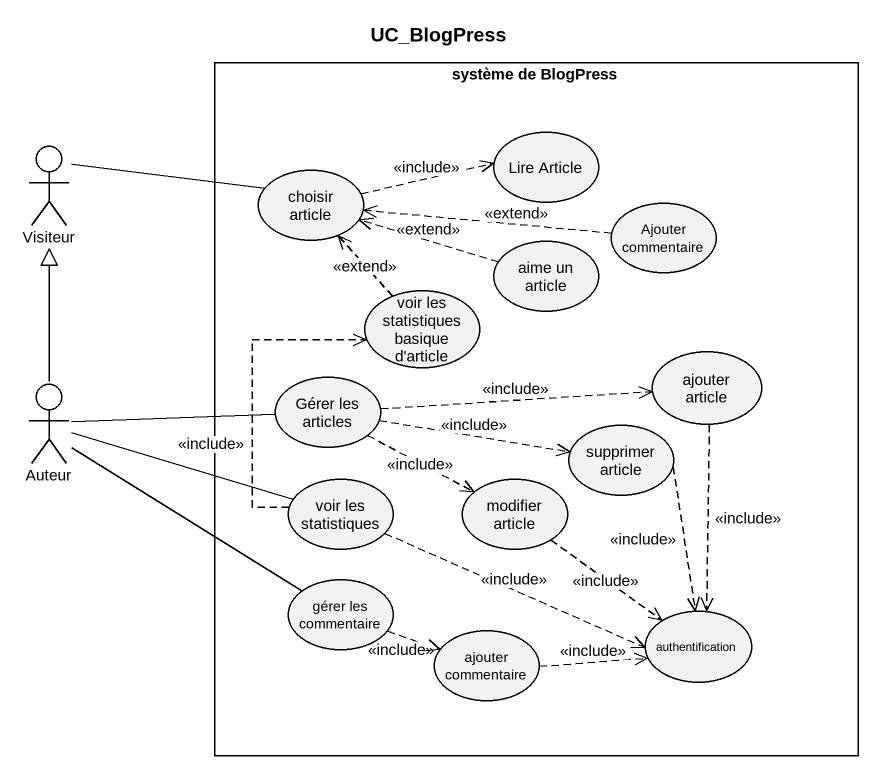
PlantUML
@startuml
title UC_BlogPress
rectangle "système de BlogPress" as système_de_BlogPress {
  usecase "Lire Article" as Lire_Article
  usecase "choisir article" as choisir_article
  usecase "aime un article" as aime_un_article
  usecase "Ajouter commentaire" as Ajouter_commentaire
  usecase "voir les statistiques basique d'article" as voir_les_statistiques
  usecase "Gérer les articles" as Gérer_les_articles
  usecase "ajouter article" as ajouter_article
  usecase "supprimer article" as supprimer_article
  usecase "voir les statistiques" as voir_les_statistiques_2
  usecase "modifier article" as modifier_article
  usecase "gérer les commentaire" as gérer_les_commentaire
  usecase "ajouter commentaire" as ajouter_commentaire
  usecase authentification
}
actor Visiteur
actor Auteur
Visiteur -right- choisir_article
choisir_article .right.> Lire_Article : <<include>>
aime_un_article .left.> choisir_article : <<extend>>
Ajouter_commentaire .left.> choisir_article : <<extend>>
voir_les_statistiques .up.> choisir_article : <<extend>>
Auteur -up-|> Visiteur
Auteur -right- Gérer_les_articles
Auteur -right- voir_les_statistiques_2
Auteur -right- gérer_les_commentaire
Gérer_les_articles .right.> ajouter_article : <<include>>
Gérer_les_articles .right.> supprimer_article : <<include>>
Gérer_les_articles .right.> modifier_article : <<include>>
ajouter_article ..> authentification : <<include>>
supprimer_article ..> authentification : <<include>>
voir_les_statistiques_2 .up.> voir_les_statistiques : <<include>>
voir_les_statistiques_2 .right.> authentification : <<include>>
modifier_article ..> authentification : <<include>>
gérer_les_commentaire .right.> ajouter_commentaire : <<include>>
ajouter_commentaire .right.> authentification : <<include>>
@enduml
